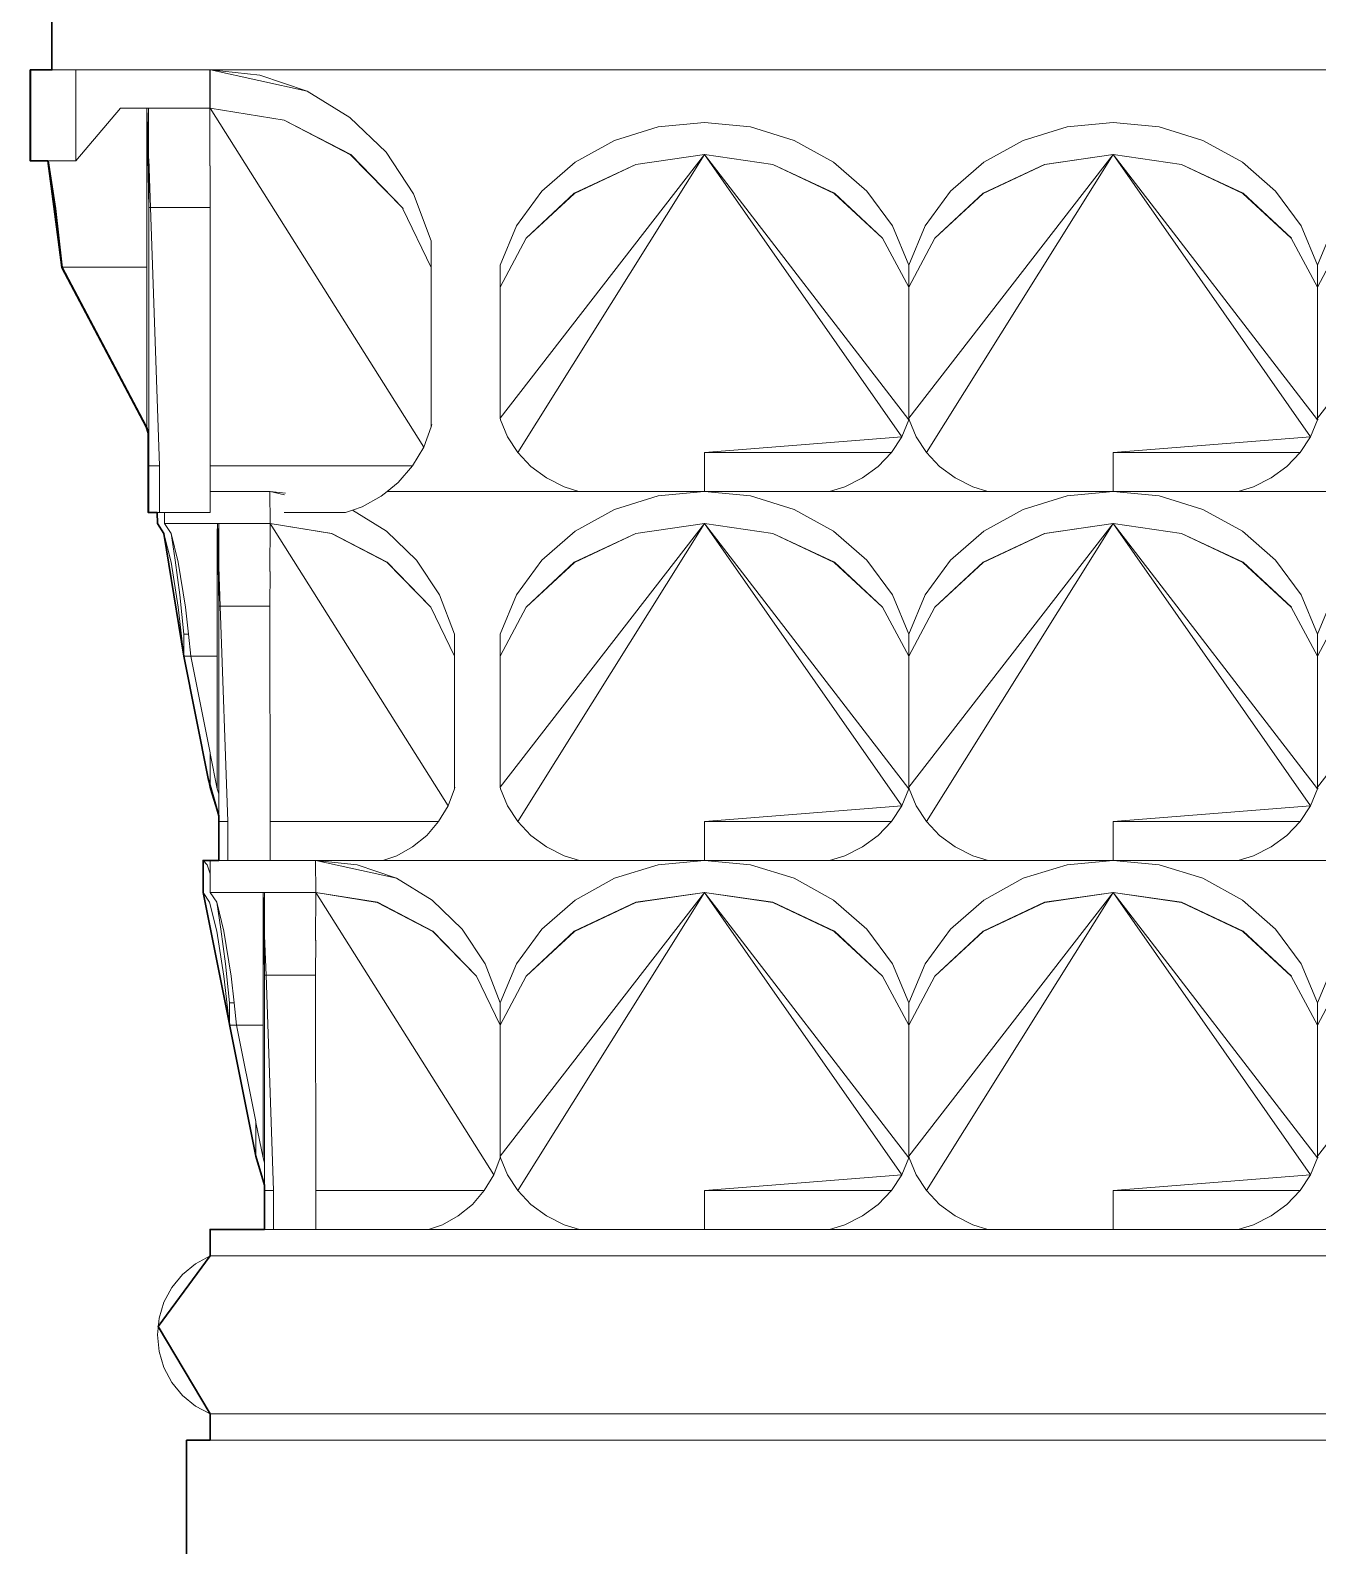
# Model space of a CAD drawing. Header units: millimetres. Extents: x -667 to -468, y -723 to -475.
# Drawn here: x -658.3436 to -658.1482, y -488.0089 to -487.7789 of the extents above; entities that cross this region are included whole.
import ezdxf

# ---------------------------------------------------------------- set-up
doc = ezdxf.new("R2010")
doc.units = ezdxf.units.MM
doc.layers.get('0').update_dxf_attribs({"lineweight": 9})
doc.layers.add('dinding', color=36, linetype='Continuous', lineweight=9)

msp = doc.modelspace()

# ---------------------------------------------------------------- linework, layer by layer
at = {"lineweight": 30}
msp.add_lwpolyline([(-658.31992, -488.03293), (-658.31992, -487.99293), (-658.31634, -487.99293), (-658.31634, -487.98893), (-658.32421, -487.97566), (-658.31634, -487.96493), (-658.31634, -487.96093), (-658.30808, -487.96093), (-658.30808, -487.95503), (-658.30807, -487.95422), (-658.3094, -487.94979), (-658.3174, -487.90979), (-658.3174, -487.90493), (-658.31501, -487.90493), (-658.31501, -487.89817), (-658.31665, -487.89247), (-658.32034, -487.87391), (-658.32335, -487.85528), (-658.32434, -487.85379), (-658.32436, -487.85213), (-658.32572, -487.85213), (-658.32572, -487.84009), (-658.32603, -487.83909), (-658.33883, -487.81491), (-658.34099, -487.79876), (-658.34363, -487.79876), (-658.34363, -487.78493), (-658.34034, -487.78493), (-658.34034, -487.76893)], dxfattribs=at)
at = {"layer": 'dinding'}
for p, q in [((-658.34034, -487.78493), (-658.34034, -487.76893)), ((-658.34363, -487.78493), (-658.34357, -487.785)), ((-658.34357, -487.78507), (-658.34363, -487.78493)), ((-658.34357, -487.78493), (-658.34363, -487.78493)), ((-658.34363, -487.78493), (-658.34363, -487.79077)), ((-658.34357, -487.785), (-658.34357, -487.78493)), ((-658.34357, -487.78493), (-658.34034, -487.78493)), ((-658.34357, -487.78507), (-658.34357, -487.785)), ((-658.34357, -487.79086), (-658.34357, -487.78507)), ((-658.34034, -487.78493), (-658.33674, -487.78493)), ((-658.33674, -487.79875), (-658.33674, -487.78493)), ((-658.33563, -487.78493), (-658.33674, -487.78493)), ((-658.33557, -487.78493), (-658.33563, -487.78493)), ((-658.33557, -487.78493), (-658.33462, -487.78493)), ((-658.33462, -487.78493), (-658.32571, -487.78493)), ((-658.32571, -487.78493), (-658.32565, -487.78494)), ((-658.32565, -487.78494), (-658.32446, -487.78493)), ((-658.32446, -487.78493), (-658.31655, -487.78493)), ((-658.31655, -487.78493), (-658.31651, -487.78493)), ((-658.3164, -487.78493), (-658.31651, -487.78493)), ((-658.3164, -487.78493), (-658.31637, -487.78493)), ((-658.31637, -487.78493), (-658.31637, -487.79076)), ((-658.31637, -487.78493), (-658.31634, -487.78493)), ((-658.31634, -487.78493), (-658.31634, -487.79077)), ((-658.3163, -487.78494), (-658.31634, -487.78493)), ((-658.3163, -487.78494), (-657.98026, -487.78493)), ((-658.3163, -487.78494), (-658.3088, -487.78574)), ((-658.3016, -487.78818), (-658.3163, -487.78494)), ((-658.3088, -487.78574), (-658.3016, -487.78818)), ((-658.3016, -487.78818), (-658.29511, -487.79214)), ((-658.34363, -487.79077), (-658.34357, -487.79086)), ((-658.34363, -487.79077), (-658.34363, -487.79875)), ((-658.34357, -487.79875), (-658.34357, -487.79086)), ((-658.32994, -487.79076), (-658.33674, -487.79875)), ((-658.32592, -487.79076), (-658.32994, -487.79076)), ((-658.32594, -487.8149), (-658.32592, -487.79076)), ((-658.32566, -487.80583), (-658.32592, -487.79076)), ((-658.32592, -487.79076), (-658.32568, -487.79755)), ((-658.32568, -487.79076), (-658.32592, -487.79076)), ((-658.31637, -487.79076), (-658.32568, -487.79076)), ((-658.32568, -487.79076), (-658.32568, -487.79755)), ((-658.31637, -487.79076), (-658.31636, -487.79951)), ((-658.31634, -487.79077), (-658.3051, -487.79255)), ((-658.31634, -487.79077), (-658.30512, -487.79258)), ((-658.28392, -487.8422), (-658.31634, -487.79077)), ((-658.30512, -487.79258), (-658.29501, -487.79784)), ((-658.3051, -487.79255), (-658.29498, -487.7978)), ((-658.29511, -487.79214), (-658.28964, -487.79742)), ((-658.24831, -487.7936), (-658.24132, -487.79293)), ((-658.24132, -487.79293), (-658.23433, -487.7936)), ((-658.18627, -487.7936), (-658.17929, -487.79293)), ((-658.17929, -487.79293), (-658.1723, -487.7936)), ((-658.25495, -487.79564), (-658.24831, -487.7936)), ((-658.23433, -487.7936), (-658.22769, -487.79564)), ((-658.19292, -487.79564), (-658.18627, -487.7936)), ((-658.1723, -487.7936), (-658.16565, -487.79564)), ((-658.32567, -487.79758), (-658.32568, -487.79755)), ((-658.32567, -487.7981), (-658.32567, -487.79758)), ((-658.28964, -487.79742), (-658.28546, -487.80377)), ((-658.24132, -487.79779), (-658.27234, -487.83779)), ((-658.24132, -487.79779), (-658.26964, -487.84303)), ((-658.26094, -487.79894), (-658.25495, -487.79564)), ((-658.25172, -487.79928), (-658.24132, -487.79779)), ((-658.24132, -487.79779), (-658.25171, -487.7993)), ((-658.24132, -487.79779), (-658.23092, -487.79928)), ((-658.24132, -487.79779), (-658.23094, -487.7993)), ((-658.21137, -487.84065), (-658.24132, -487.79779)), ((-658.2103, -487.83806), (-658.24132, -487.79779)), ((-658.22769, -487.79564), (-658.2217, -487.79894)), ((-658.17929, -487.79779), (-658.2103, -487.83779)), ((-658.17929, -487.79779), (-658.20761, -487.84303)), ((-658.19891, -487.79894), (-658.19292, -487.79564)), ((-658.18969, -487.79928), (-658.17929, -487.79779)), ((-658.17929, -487.79779), (-658.18967, -487.7993)), ((-658.17929, -487.79779), (-658.16888, -487.79928)), ((-658.17929, -487.79779), (-658.1689, -487.7993)), ((-658.14934, -487.84065), (-658.17929, -487.79779)), ((-658.14827, -487.83806), (-658.17929, -487.79779)), ((-658.16565, -487.79564), (-658.15966, -487.79894)), ((-658.11725, -487.79779), (-658.14827, -487.83779)), ((-658.34363, -487.79875), (-658.34357, -487.79875)), ((-658.34357, -487.79875), (-658.34354, -487.79876)), ((-658.34174, -487.79876), (-658.34354, -487.79876)), ((-658.34099, -487.79876), (-658.34174, -487.79876)), ((-658.34099, -487.79876), (-658.33984, -487.80599)), ((-658.34089, -487.79876), (-658.34099, -487.79876)), ((-658.34089, -487.79876), (-658.33674, -487.79875)), ((-658.34089, -487.79876), (-658.33974, -487.80599)), ((-658.32567, -487.7981), (-658.32566, -487.80583)), ((-658.32564, -487.79843), (-658.32538, -487.80582)), ((-658.31633, -487.80583), (-658.31633, -487.79948)), ((-658.29501, -487.79784), (-658.28706, -487.80599)), ((-658.29498, -487.7978), (-658.28706, -487.80599)), ((-658.26599, -487.80334), (-658.26094, -487.79894)), ((-658.26106, -487.80366), (-658.25172, -487.79928)), ((-658.26104, -487.80369), (-658.25171, -487.7993)), ((-658.25171, -487.7993), (-658.25172, -487.79928)), ((-658.23094, -487.7993), (-658.23092, -487.79928)), ((-658.23094, -487.7993), (-658.22161, -487.80369)), ((-658.23092, -487.79928), (-658.22158, -487.80366)), ((-658.2217, -487.79894), (-658.21665, -487.80334)), ((-658.20396, -487.80334), (-658.19891, -487.79894)), ((-658.19903, -487.80366), (-658.18969, -487.79928)), ((-658.199, -487.80369), (-658.18967, -487.7993)), ((-658.18967, -487.7993), (-658.18969, -487.79928)), ((-658.1689, -487.7993), (-658.16888, -487.79928)), ((-658.1689, -487.7993), (-658.15957, -487.80369)), ((-658.16888, -487.79928), (-658.15955, -487.80366)), ((-658.15966, -487.79894), (-658.15462, -487.80334)), ((-658.28546, -487.80377), (-658.28277, -487.81089)), ((-658.26985, -487.80863), (-658.26599, -487.80334)), ((-658.26838, -487.81048), (-658.26106, -487.80366)), ((-658.26836, -487.8105), (-658.26104, -487.80369)), ((-658.26104, -487.80369), (-658.26106, -487.80366)), ((-658.22161, -487.80369), (-658.22158, -487.80366)), ((-658.22161, -487.80369), (-658.21428, -487.8105)), ((-658.22158, -487.80366), (-658.21426, -487.81048)), ((-658.21665, -487.80334), (-658.21279, -487.80863)), ((-658.20782, -487.80863), (-658.20396, -487.80334)), ((-658.20635, -487.81048), (-658.19903, -487.80366)), ((-658.20633, -487.8105), (-658.199, -487.80369)), ((-658.199, -487.80369), (-658.19903, -487.80366)), ((-658.15957, -487.80369), (-658.15955, -487.80366)), ((-658.15957, -487.80369), (-658.15224, -487.8105)), ((-658.15955, -487.80366), (-658.15223, -487.81048)), ((-658.15462, -487.80334), (-658.15076, -487.80863)), ((-658.33984, -487.80599), (-658.33883, -487.81491)), ((-658.33974, -487.80599), (-658.33883, -487.81407)), ((-658.32538, -487.80582), (-658.32566, -487.80583)), ((-658.32566, -487.80583), (-658.32566, -487.83999)), ((-658.32538, -487.80582), (-658.32401, -487.84505)), ((-658.32538, -487.80582), (-658.31633, -487.80583)), ((-658.31633, -487.84505), (-658.31633, -487.80583)), ((-658.28707, -487.80601), (-658.28706, -487.80599)), ((-658.28277, -487.81491), (-658.28707, -487.80601)), ((-658.27234, -487.81456), (-658.26985, -487.80863)), ((-658.21279, -487.80863), (-658.2103, -487.81456)), ((-658.2103, -487.81456), (-658.20782, -487.80863)), ((-658.15076, -487.80863), (-658.14827, -487.81456)), ((-658.14827, -487.81456), (-658.14578, -487.80863)), ((-658.28277, -487.81491), (-658.28277, -487.81089)), ((-658.27234, -487.81791), (-658.26836, -487.8105)), ((-658.26836, -487.8105), (-658.26838, -487.81048)), ((-658.21428, -487.8105), (-658.21426, -487.81048)), ((-658.2103, -487.81791), (-658.21428, -487.8105)), ((-658.2103, -487.81791), (-658.20633, -487.8105)), ((-658.20633, -487.8105), (-658.20635, -487.81048)), ((-658.15224, -487.8105), (-658.15223, -487.81048)), ((-658.14827, -487.81791), (-658.15224, -487.8105)), ((-658.14827, -487.81791), (-658.1443, -487.8105)), ((-658.33883, -487.81491), (-658.33883, -487.81407)), ((-658.33883, -487.81407), (-658.33874, -487.8149)), ((-658.33874, -487.8149), (-658.33883, -487.81491)), ((-658.33883, -487.81491), (-658.32603, -487.83909)), ((-658.32594, -487.8149), (-658.33874, -487.8149)), ((-658.33874, -487.8149), (-658.32603, -487.83891)), ((-658.32594, -487.83908), (-658.32594, -487.8149)), ((-658.28277, -487.81491), (-658.28277, -487.83909)), ((-658.27234, -487.81791), (-658.27234, -487.81456)), ((-658.2103, -487.81791), (-658.2103, -487.81456)), ((-658.14827, -487.81791), (-658.14827, -487.81456)), ((-658.27234, -487.83779), (-658.27234, -487.81791)), ((-658.2103, -487.83779), (-658.2103, -487.81791)), ((-658.14827, -487.83779), (-658.14827, -487.81791)), ((-658.32603, -487.83909), (-658.32603, -487.83891)), ((-658.32603, -487.83891), (-658.32594, -487.83908)), ((-658.32594, -487.83908), (-658.32603, -487.83909)), ((-658.32572, -487.84009), (-658.32603, -487.83909)), ((-658.32566, -487.83999), (-658.32594, -487.83908)), ((-658.28392, -487.8422), (-658.28277, -487.83909)), ((-658.28277, -487.83909), (-658.28271, -487.83876)), ((-658.27228, -487.83806), (-658.27234, -487.83779)), ((-658.27121, -487.84065), (-658.27228, -487.83806)), ((-658.21137, -487.84065), (-658.2103, -487.83806)), ((-658.21025, -487.83806), (-658.2103, -487.83779)), ((-658.2103, -487.83779), (-658.2103, -487.83806)), ((-658.2103, -487.83806), (-658.21028, -487.83793)), ((-658.20917, -487.84065), (-658.21025, -487.83806)), ((-658.14934, -487.84065), (-658.14827, -487.83806)), ((-658.14822, -487.83806), (-658.14827, -487.83779)), ((-658.14827, -487.83779), (-658.14827, -487.83806)), ((-658.14827, -487.83806), (-658.14824, -487.83793)), ((-658.32572, -487.85213), (-658.32572, -487.84009)), ((-658.32566, -487.84029), (-658.32572, -487.84009)), ((-658.32566, -487.83999), (-658.32566, -487.84029)), ((-658.32566, -487.84029), (-658.32566, -487.84505)), ((-658.26964, -487.84303), (-658.27121, -487.84065)), ((-658.21137, -487.84065), (-658.2413, -487.84303)), ((-658.21137, -487.84065), (-658.21294, -487.84303)), ((-658.20761, -487.84303), (-658.20917, -487.84065)), ((-658.14934, -487.84065), (-658.17926, -487.84303)), ((-658.14934, -487.84065), (-658.15091, -487.84303)), ((-658.28392, -487.8422), (-658.28563, -487.84505)), ((-658.26764, -487.84512), (-658.26964, -487.84303)), ((-658.2413, -487.84303), (-658.24129, -487.84893)), ((-658.21294, -487.84303), (-658.2413, -487.84303)), ((-658.21494, -487.84512), (-658.21294, -487.84303)), ((-658.20561, -487.84512), (-658.20761, -487.84303)), ((-658.17926, -487.84303), (-658.17926, -487.84893)), ((-658.15091, -487.84303), (-658.17926, -487.84303)), ((-658.15291, -487.84512), (-658.15091, -487.84303)), ((-658.32566, -487.84505), (-658.32565, -487.85213)), ((-658.32401, -487.84505), (-658.32566, -487.84505)), ((-658.32401, -487.84505), (-658.32402, -487.85213)), ((-658.28563, -487.84505), (-658.31633, -487.84505)), ((-658.31633, -487.84893), (-658.31633, -487.84505)), ((-658.28779, -487.84757), (-658.28563, -487.84505)), ((-658.26527, -487.84687), (-658.26764, -487.84512)), ((-658.21732, -487.84687), (-658.21494, -487.84512)), ((-658.20323, -487.84687), (-658.20561, -487.84512)), ((-658.15529, -487.84687), (-658.15291, -487.84512)), ((-658.28947, -487.84893), (-658.28779, -487.84757)), ((-658.26259, -487.84821), (-658.26527, -487.84687)), ((-658.26035, -487.84893), (-658.26259, -487.84821)), ((-658.22231, -487.84893), (-658.22, -487.84821)), ((-658.22, -487.84821), (-658.21732, -487.84687)), ((-658.20055, -487.84821), (-658.20323, -487.84687)), ((-658.19829, -487.84893), (-658.20055, -487.84821)), ((-658.16028, -487.84893), (-658.15797, -487.84821)), ((-658.15797, -487.84821), (-658.15529, -487.84687)), ((-658.30727, -487.84893), (-658.31633, -487.84893)), ((-658.31633, -487.85213), (-658.31633, -487.84893)), ((-658.30727, -487.84893), (-658.30725, -487.85379)), ((-658.30724, -487.84894), (-658.30727, -487.84893)), ((-658.30724, -487.84894), (-658.3049, -487.84919)), ((-658.30507, -487.84942), (-658.30724, -487.84894)), ((-658.29327, -487.85127), (-658.29037, -487.84966)), ((-658.29037, -487.84966), (-658.28947, -487.84893)), ((-658.28947, -487.84893), (-658.26035, -487.84893)), ((-658.26035, -487.84893), (-658.24136, -487.84893)), ((-658.25495, -487.85164), (-658.24831, -487.84961)), ((-658.24831, -487.84961), (-658.24136, -487.84893)), ((-658.24136, -487.84893), (-658.24132, -487.84893)), ((-658.24132, -487.84893), (-658.24129, -487.84893)), ((-658.24129, -487.84893), (-658.23433, -487.84961)), ((-658.24129, -487.84893), (-658.22231, -487.84893)), ((-658.23433, -487.84961), (-658.22769, -487.85164)), ((-658.22231, -487.84893), (-658.19829, -487.84893)), ((-658.19824, -487.84893), (-658.19829, -487.84893)), ((-658.19824, -487.84893), (-658.17929, -487.84893)), ((-658.19292, -487.85164), (-658.18627, -487.84961)), ((-658.18627, -487.84961), (-658.17929, -487.84893)), ((-658.17929, -487.84893), (-658.17926, -487.84893)), ((-658.17926, -487.84893), (-658.16028, -487.84893)), ((-658.17926, -487.84893), (-658.1723, -487.84961)), ((-658.1723, -487.84961), (-658.16565, -487.85164)), ((-658.16028, -487.84893), (-658.13621, -487.84893)), ((-658.32565, -487.85213), (-658.32572, -487.85213)), ((-658.32565, -487.85213), (-658.32434, -487.85213)), ((-658.32434, -487.85379), (-658.32434, -487.85213)), ((-658.32402, -487.85213), (-658.32434, -487.85213)), ((-658.32327, -487.85213), (-658.32402, -487.85213)), ((-658.32327, -487.85213), (-658.32327, -487.85379)), ((-658.32327, -487.85213), (-658.31633, -487.85213)), ((-658.30509, -487.85213), (-658.29577, -487.85213)), ((-658.29577, -487.85213), (-658.29474, -487.85178)), ((-658.29474, -487.85178), (-658.29327, -487.85127)), ((-658.29474, -487.85178), (-658.28956, -487.85494)), ((-658.26094, -487.85494), (-658.25495, -487.85164)), ((-658.22769, -487.85164), (-658.2217, -487.85494)), ((-658.19891, -487.85494), (-658.19292, -487.85164)), ((-658.16565, -487.85164), (-658.15966, -487.85494)), ((-658.32335, -487.85528), (-658.32434, -487.85379)), ((-658.32226, -487.85966), (-658.32335, -487.85528)), ((-658.31523, -487.85379), (-658.32327, -487.85379)), ((-658.32327, -487.85379), (-658.32226, -487.85528)), ((-658.32226, -487.85528), (-658.32117, -487.85966)), ((-658.32163, -487.85934), (-658.32226, -487.85528)), ((-658.31523, -487.85379), (-658.31525, -487.8553)), ((-658.31502, -487.86635), (-658.31523, -487.85379)), ((-658.31523, -487.85379), (-658.31503, -487.85947)), ((-658.31503, -487.85379), (-658.31523, -487.85379)), ((-658.30725, -487.85379), (-658.31503, -487.85379)), ((-658.31503, -487.85379), (-658.31503, -487.85947)), ((-658.30725, -487.85379), (-658.30727, -487.86108)), ((-658.30725, -487.85379), (-658.29788, -487.85528)), ((-658.30725, -487.85379), (-658.2979, -487.8553)), ((-658.28023, -487.89666), (-658.30725, -487.85379)), ((-658.29788, -487.85528), (-658.28945, -487.85966)), ((-658.28956, -487.85494), (-658.285, -487.85934)), ((-658.24132, -487.85379), (-658.27234, -487.89379)), ((-658.24132, -487.85379), (-658.26964, -487.89903)), ((-658.26599, -487.85934), (-658.26094, -487.85494)), ((-658.26106, -487.85966), (-658.25172, -487.85528)), ((-658.25172, -487.85528), (-658.24132, -487.85379)), ((-658.25171, -487.8553), (-658.25172, -487.85528)), ((-658.24132, -487.85379), (-658.25171, -487.8553)), ((-658.24132, -487.85379), (-658.23092, -487.85528)), ((-658.24132, -487.85379), (-658.23094, -487.8553)), ((-658.21137, -487.89666), (-658.24132, -487.85379)), ((-658.2103, -487.89406), (-658.24132, -487.85379)), ((-658.23094, -487.8553), (-658.23092, -487.85528)), ((-658.23092, -487.85528), (-658.22158, -487.85966)), ((-658.2217, -487.85494), (-658.21665, -487.85934)), ((-658.17929, -487.85379), (-658.2103, -487.89379)), ((-658.17929, -487.85379), (-658.20761, -487.89903)), ((-658.20396, -487.85934), (-658.19891, -487.85494)), ((-658.19903, -487.85966), (-658.18969, -487.85528)), ((-658.18969, -487.85528), (-658.17929, -487.85379)), ((-658.18967, -487.8553), (-658.18969, -487.85528)), ((-658.17929, -487.85379), (-658.18967, -487.8553)), ((-658.17929, -487.85379), (-658.16888, -487.85528)), ((-658.17929, -487.85379), (-658.1689, -487.8553)), ((-658.14934, -487.89666), (-658.17929, -487.85379)), ((-658.14827, -487.89406), (-658.17929, -487.85379)), ((-658.1689, -487.8553), (-658.16888, -487.85528)), ((-658.16888, -487.85528), (-658.15955, -487.85966)), ((-658.15966, -487.85494), (-658.15462, -487.85934)), ((-658.11725, -487.85379), (-658.14827, -487.89379)), ((-658.31525, -487.8553), (-658.31525, -487.87391)), ((-658.2979, -487.8553), (-658.28947, -487.85969)), ((-658.26104, -487.85969), (-658.25171, -487.8553)), ((-658.23094, -487.8553), (-658.22161, -487.85969)), ((-658.199, -487.85969), (-658.18967, -487.8553)), ((-658.1689, -487.8553), (-658.15957, -487.85969)), ((-658.32118, -487.86648), (-658.32226, -487.85966)), ((-658.32095, -487.86463), (-658.32163, -487.85934)), ((-658.32117, -487.85966), (-658.32009, -487.86648)), ((-658.31501, -487.85988), (-658.31503, -487.85947)), ((-658.31503, -487.85991), (-658.31501, -487.85988)), ((-658.28947, -487.85969), (-658.28286, -487.8665)), ((-658.28945, -487.85966), (-658.28284, -487.86648)), ((-658.285, -487.85934), (-658.28152, -487.86463)), ((-658.26985, -487.86463), (-658.26599, -487.85934)), ((-658.26838, -487.86648), (-658.26106, -487.85966)), ((-658.26836, -487.8665), (-658.26104, -487.85969)), ((-658.26104, -487.85969), (-658.26106, -487.85966)), ((-658.22161, -487.85969), (-658.22158, -487.85966)), ((-658.22161, -487.85969), (-658.21428, -487.8665)), ((-658.22158, -487.85966), (-658.21426, -487.86648)), ((-658.21665, -487.85934), (-658.21279, -487.86463)), ((-658.20782, -487.86463), (-658.20396, -487.85934)), ((-658.20635, -487.86648), (-658.19903, -487.85966)), ((-658.20633, -487.8665), (-658.199, -487.85969)), ((-658.199, -487.85969), (-658.19903, -487.85966)), ((-658.15957, -487.85969), (-658.15955, -487.85966)), ((-658.15957, -487.85969), (-658.15224, -487.8665)), ((-658.15955, -487.85966), (-658.15223, -487.86648)), ((-658.15462, -487.85934), (-658.15076, -487.86463)), ((-658.31503, -487.86018), (-658.31503, -487.85991)), ((-658.31503, -487.86018), (-658.315, -487.86019)), ((-658.31502, -487.86635), (-658.31501, -487.86038)), ((-658.315, -487.86019), (-658.31501, -487.86034)), ((-658.31501, -487.86038), (-658.31501, -487.86034)), ((-658.31501, -487.86038), (-658.31479, -487.86634)), ((-658.30727, -487.86635), (-658.30724, -487.86106)), ((-658.32034, -487.87391), (-658.32118, -487.86648)), ((-658.32034, -487.87056), (-658.32095, -487.86463)), ((-658.32009, -487.86648), (-658.31962, -487.87056)), ((-658.31479, -487.86634), (-658.31502, -487.86635)), ((-658.31502, -487.86635), (-658.31501, -487.89481)), ((-658.31479, -487.86634), (-658.31364, -487.89903)), ((-658.31479, -487.86634), (-658.30727, -487.86635)), ((-658.30727, -487.86635), (-658.30724, -487.89903)), ((-658.28284, -487.86648), (-658.28286, -487.8665)), ((-658.27927, -487.87391), (-658.28286, -487.8665)), ((-658.28152, -487.86463), (-658.27927, -487.87056)), ((-658.27234, -487.87056), (-658.26985, -487.86463)), ((-658.27234, -487.87391), (-658.26836, -487.8665)), ((-658.26836, -487.8665), (-658.26838, -487.86648)), ((-658.21428, -487.8665), (-658.21426, -487.86648)), ((-658.2103, -487.87391), (-658.21428, -487.8665)), ((-658.21279, -487.86463), (-658.2103, -487.87056)), ((-658.2103, -487.87056), (-658.20782, -487.86463)), ((-658.2103, -487.87391), (-658.20633, -487.8665)), ((-658.20633, -487.8665), (-658.20635, -487.86648)), ((-658.15224, -487.8665), (-658.15223, -487.86648)), ((-658.14827, -487.87391), (-658.15224, -487.8665)), ((-658.15076, -487.86463), (-658.14827, -487.87056)), ((-658.14827, -487.87056), (-658.14578, -487.86463)), ((-658.14827, -487.87391), (-658.1443, -487.8665)), ((-658.32034, -487.87391), (-658.32034, -487.87056)), ((-658.31962, -487.87056), (-658.32034, -487.87056)), ((-658.31962, -487.87056), (-658.31927, -487.87391)), ((-658.27927, -487.87391), (-658.27927, -487.87056)), ((-658.27234, -487.87391), (-658.27234, -487.87056)), ((-658.2103, -487.87391), (-658.2103, -487.87056)), ((-658.14827, -487.87391), (-658.14827, -487.87056)), ((-658.32034, -487.87391), (-658.31634, -487.89406)), ((-658.32034, -487.87391), (-658.31634, -487.89379)), ((-658.31927, -487.87391), (-658.32034, -487.87391)), ((-658.31927, -487.87391), (-658.31634, -487.88857)), ((-658.31634, -487.87391), (-658.31927, -487.87391)), ((-658.31525, -487.87391), (-658.31634, -487.87391)), ((-658.31525, -487.89406), (-658.31525, -487.87391)), ((-658.27927, -487.87391), (-658.27927, -487.89406)), ((-658.27234, -487.89379), (-658.27234, -487.87391)), ((-658.2103, -487.89379), (-658.2103, -487.87391)), ((-658.14827, -487.89379), (-658.14827, -487.87391)), ((-658.31634, -487.88868), (-658.31634, -487.88857)), ((-658.31634, -487.89379), (-658.31634, -487.88868)), ((-658.31634, -487.88868), (-658.31525, -487.89406)), ((-658.31626, -487.89406), (-658.31634, -487.89379)), ((-658.31634, -487.89406), (-658.31634, -487.89379)), ((-658.31554, -487.89666), (-658.31634, -487.89406)), ((-658.31554, -487.89652), (-658.31626, -487.89406)), ((-658.31501, -487.89481), (-658.31525, -487.89406)), ((-658.28023, -487.89666), (-658.27927, -487.89406)), ((-658.27927, -487.89406), (-658.27922, -487.89379)), ((-658.27228, -487.89406), (-658.27234, -487.89379)), ((-658.27121, -487.89665), (-658.27228, -487.89406)), ((-658.21137, -487.89666), (-658.2103, -487.89406)), ((-658.21025, -487.89406), (-658.2103, -487.89379)), ((-658.2103, -487.89379), (-658.2103, -487.89406)), ((-658.2103, -487.89406), (-658.21028, -487.89393)), ((-658.20917, -487.89665), (-658.21025, -487.89406)), ((-658.14934, -487.89666), (-658.14827, -487.89406)), ((-658.14822, -487.89406), (-658.14827, -487.89379)), ((-658.14827, -487.89379), (-658.14827, -487.89406)), ((-658.14827, -487.89406), (-658.14824, -487.89393)), ((-658.31554, -487.89666), (-658.31554, -487.89652)), ((-658.3155, -487.89666), (-658.31554, -487.89652)), ((-658.31554, -487.89666), (-658.31501, -487.89817)), ((-658.31501, -487.89817), (-658.3155, -487.89666)), ((-658.31501, -487.89481), (-658.31501, -487.89817)), ((-658.28023, -487.89666), (-658.28165, -487.89903)), ((-658.26964, -487.89903), (-658.27121, -487.89665)), ((-658.21137, -487.89666), (-658.2413, -487.89903)), ((-658.21137, -487.89666), (-658.21294, -487.89903)), ((-658.20761, -487.89903), (-658.20917, -487.89665)), ((-658.14934, -487.89666), (-658.17926, -487.89903)), ((-658.14934, -487.89666), (-658.15091, -487.89903)), ((-658.31501, -487.89817), (-658.31501, -487.89822)), ((-658.31501, -487.89904), (-658.31501, -487.89822)), ((-658.31364, -487.89903), (-658.31501, -487.89904)), ((-658.31501, -487.89904), (-658.31501, -487.90493)), ((-658.31364, -487.89903), (-658.31364, -487.90494)), ((-658.30725, -487.90493), (-658.30724, -487.89903)), ((-658.28165, -487.89903), (-658.30724, -487.89903)), ((-658.2856, -487.90287), (-658.28346, -487.90113)), ((-658.28346, -487.90113), (-658.28165, -487.89903)), ((-658.26764, -487.90113), (-658.26964, -487.89903)), ((-658.26527, -487.90287), (-658.26764, -487.90113)), ((-658.2413, -487.89903), (-658.24129, -487.90493)), ((-658.21294, -487.89903), (-658.2413, -487.89903)), ((-658.21732, -487.90287), (-658.21494, -487.90113)), ((-658.21494, -487.90113), (-658.21294, -487.89903)), ((-658.20561, -487.90113), (-658.20761, -487.89903)), ((-658.20323, -487.90287), (-658.20561, -487.90113)), ((-658.17926, -487.89903), (-658.17926, -487.90493)), ((-658.15091, -487.89903), (-658.17926, -487.89903)), ((-658.15529, -487.90287), (-658.15291, -487.90113)), ((-658.15291, -487.90113), (-658.15091, -487.89903)), ((-658.28802, -487.90422), (-658.2856, -487.90287)), ((-658.26259, -487.90421), (-658.26527, -487.90287)), ((-658.22, -487.90421), (-658.21732, -487.90287)), ((-658.20055, -487.90421), (-658.20323, -487.90287)), ((-658.15797, -487.90421), (-658.15529, -487.90287)), ((-658.31679, -487.90561), (-658.3174, -487.90493)), ((-658.3174, -487.90979), (-658.3174, -487.90493)), ((-658.31634, -487.90493), (-658.3174, -487.90493)), ((-658.31634, -487.90697), (-658.31679, -487.90561)), ((-658.31634, -487.90493), (-658.31501, -487.90493)), ((-658.31634, -487.90493), (-658.31634, -487.90697)), ((-658.31364, -487.90494), (-658.31501, -487.90493)), ((-658.31364, -487.90494), (-658.30725, -487.90493)), ((-658.30725, -487.90493), (-658.30034, -487.90493)), ((-658.30034, -487.90493), (-658.30031, -487.90979)), ((-658.30031, -487.90493), (-658.30034, -487.90493)), ((-658.30031, -487.90493), (-658.29403, -487.90561)), ((-658.28803, -487.90764), (-658.30031, -487.90493)), ((-658.30031, -487.90493), (-658.29011, -487.90493)), ((-658.29403, -487.90561), (-658.28803, -487.90764)), ((-658.29011, -487.90493), (-658.28802, -487.90422)), ((-658.29011, -487.90493), (-658.26028, -487.90493)), ((-658.26028, -487.90493), (-658.26259, -487.90421)), ((-658.26028, -487.90493), (-658.24132, -487.90493)), ((-658.25495, -487.90764), (-658.24831, -487.90561)), ((-658.24831, -487.90561), (-658.24132, -487.90493)), ((-658.24132, -487.90493), (-658.24129, -487.90493)), ((-658.24129, -487.90493), (-658.22231, -487.90493)), ((-658.24129, -487.90493), (-658.23433, -487.90561)), ((-658.23433, -487.90561), (-658.22769, -487.90764)), ((-658.22231, -487.90493), (-658.22, -487.90421)), ((-658.22231, -487.90493), (-658.19824, -487.90493)), ((-658.19824, -487.90493), (-658.20055, -487.90421)), ((-658.19824, -487.90493), (-658.17929, -487.90493)), ((-658.19292, -487.90764), (-658.18627, -487.90561)), ((-658.18627, -487.90561), (-658.17929, -487.90493)), ((-658.17929, -487.90493), (-658.17926, -487.90493)), ((-658.17926, -487.90493), (-658.16028, -487.90493)), ((-658.17926, -487.90493), (-658.1723, -487.90561)), ((-658.1723, -487.90561), (-658.16565, -487.90764)), ((-658.16028, -487.90493), (-658.15797, -487.90421)), ((-658.16028, -487.90493), (-658.13621, -487.90493)), ((-658.31634, -487.90697), (-658.31634, -487.90979)), ((-658.28803, -487.90764), (-658.28262, -487.91094)), ((-658.26094, -487.91094), (-658.25495, -487.90764)), ((-658.22769, -487.90764), (-658.2217, -487.91094)), ((-658.19891, -487.91094), (-658.19292, -487.90764)), ((-658.16565, -487.90764), (-658.15966, -487.91094)), ((-658.31642, -487.91128), (-658.3174, -487.90979)), ((-658.3083, -487.90979), (-658.31634, -487.90979)), ((-658.31634, -487.90979), (-658.31533, -487.91128)), ((-658.3083, -487.90979), (-658.30831, -487.9113)), ((-658.30809, -487.92234), (-658.3083, -487.90979)), ((-658.3083, -487.90979), (-658.30809, -487.91547)), ((-658.3081, -487.90979), (-658.3083, -487.90979)), ((-658.30031, -487.90979), (-658.3081, -487.90979)), ((-658.3081, -487.90979), (-658.30809, -487.91547)), ((-658.30031, -487.90979), (-658.30033, -487.91708)), ((-658.30031, -487.90979), (-658.29095, -487.91128)), ((-658.30031, -487.90979), (-658.29096, -487.9113)), ((-658.2733, -487.95266), (-658.30031, -487.90979)), ((-658.24132, -487.90979), (-658.27234, -487.94979)), ((-658.24132, -487.90979), (-658.26964, -487.95503)), ((-658.25172, -487.91128), (-658.24132, -487.90979)), ((-658.24132, -487.90979), (-658.25171, -487.9113)), ((-658.24132, -487.90979), (-658.23092, -487.91128)), ((-658.24132, -487.90979), (-658.23094, -487.9113)), ((-658.21137, -487.95266), (-658.24132, -487.90979)), ((-658.2103, -487.95006), (-658.24132, -487.90979)), ((-658.17929, -487.90979), (-658.2103, -487.94979)), ((-658.17929, -487.90979), (-658.20761, -487.95503)), ((-658.18969, -487.91128), (-658.17929, -487.90979)), ((-658.17929, -487.90979), (-658.18967, -487.9113)), ((-658.17929, -487.90979), (-658.16888, -487.91128)), ((-658.17929, -487.90979), (-658.1689, -487.9113)), ((-658.14934, -487.95266), (-658.17929, -487.90979)), ((-658.14827, -487.95006), (-658.17929, -487.90979)), ((-658.11725, -487.90979), (-658.14827, -487.94979)), ((-658.31533, -487.91566), (-658.31642, -487.91128)), ((-658.31533, -487.91128), (-658.31424, -487.91566)), ((-658.31469, -487.91534), (-658.31533, -487.91128)), ((-658.30831, -487.9113), (-658.30831, -487.92991)), ((-658.29096, -487.9113), (-658.28254, -487.91569)), ((-658.29095, -487.91128), (-658.28252, -487.91566)), ((-658.28262, -487.91094), (-658.27807, -487.91534)), ((-658.26599, -487.91534), (-658.26094, -487.91094)), ((-658.26106, -487.91566), (-658.25172, -487.91128)), ((-658.26104, -487.91569), (-658.25171, -487.9113)), ((-658.25171, -487.9113), (-658.25172, -487.91128)), ((-658.23094, -487.9113), (-658.23092, -487.91128)), ((-658.23094, -487.9113), (-658.22161, -487.91569)), ((-658.23092, -487.91128), (-658.22158, -487.91566)), ((-658.2217, -487.91094), (-658.21665, -487.91534)), ((-658.20396, -487.91534), (-658.19891, -487.91094)), ((-658.19903, -487.91566), (-658.18969, -487.91128)), ((-658.199, -487.91569), (-658.18967, -487.9113)), ((-658.18967, -487.9113), (-658.18969, -487.91128)), ((-658.1689, -487.9113), (-658.16888, -487.91128)), ((-658.1689, -487.9113), (-658.15957, -487.91569)), ((-658.16888, -487.91128), (-658.15955, -487.91566)), ((-658.15966, -487.91094), (-658.15462, -487.91534)), ((-658.31424, -487.92248), (-658.31533, -487.91566)), ((-658.31401, -487.92063), (-658.31469, -487.91534)), ((-658.31424, -487.91566), (-658.31315, -487.92248)), ((-658.30808, -487.91588), (-658.30809, -487.91547)), ((-658.30809, -487.91591), (-658.30808, -487.91588)), ((-658.30809, -487.91617), (-658.30809, -487.91591)), ((-658.30809, -487.91617), (-658.30807, -487.91618)), ((-658.30809, -487.92234), (-658.30808, -487.91638)), ((-658.30807, -487.91618), (-658.30808, -487.91634)), ((-658.30808, -487.91638), (-658.30808, -487.91634)), ((-658.30808, -487.91638), (-658.30785, -487.92234)), ((-658.30033, -487.92234), (-658.30031, -487.91705)), ((-658.28254, -487.91569), (-658.27592, -487.9225)), ((-658.28252, -487.91566), (-658.27591, -487.92248)), ((-658.27807, -487.91534), (-658.27458, -487.92063)), ((-658.26985, -487.92063), (-658.26599, -487.91534)), ((-658.26838, -487.92248), (-658.26106, -487.91566)), ((-658.26836, -487.9225), (-658.26104, -487.91569)), ((-658.26104, -487.91569), (-658.26106, -487.91566)), ((-658.22161, -487.91569), (-658.22158, -487.91566)), ((-658.22161, -487.91569), (-658.21428, -487.9225)), ((-658.22158, -487.91566), (-658.21426, -487.92248)), ((-658.21665, -487.91534), (-658.21279, -487.92063)), ((-658.20782, -487.92063), (-658.20396, -487.91534)), ((-658.20635, -487.92248), (-658.19903, -487.91566)), ((-658.20633, -487.9225), (-658.199, -487.91569)), ((-658.199, -487.91569), (-658.19903, -487.91566)), ((-658.15957, -487.91569), (-658.15955, -487.91566)), ((-658.15957, -487.91569), (-658.15224, -487.9225)), ((-658.15955, -487.91566), (-658.15223, -487.92248)), ((-658.15462, -487.91534), (-658.15076, -487.92063)), ((-658.3134, -487.92656), (-658.31401, -487.92063)), ((-658.27458, -487.92063), (-658.27234, -487.92656)), ((-658.27234, -487.92656), (-658.26985, -487.92063)), ((-658.21279, -487.92063), (-658.2103, -487.92656)), ((-658.2103, -487.92656), (-658.20782, -487.92063)), ((-658.15076, -487.92063), (-658.14827, -487.92656)), ((-658.14827, -487.92656), (-658.14578, -487.92063)), ((-658.3134, -487.92991), (-658.31424, -487.92248)), ((-658.31315, -487.92248), (-658.31269, -487.92656)), ((-658.30785, -487.92234), (-658.30809, -487.92234)), ((-658.30809, -487.92234), (-658.30808, -487.95081)), ((-658.30785, -487.92234), (-658.30671, -487.95503)), ((-658.30785, -487.92234), (-658.30033, -487.92234)), ((-658.30033, -487.92234), (-658.30031, -487.95503)), ((-658.27591, -487.92248), (-658.27592, -487.9225)), ((-658.27234, -487.92991), (-658.27592, -487.9225)), ((-658.27234, -487.92991), (-658.26836, -487.9225)), ((-658.26836, -487.9225), (-658.26838, -487.92248)), ((-658.21428, -487.9225), (-658.21426, -487.92248)), ((-658.2103, -487.92991), (-658.21428, -487.9225)), ((-658.2103, -487.92991), (-658.20633, -487.9225)), ((-658.20633, -487.9225), (-658.20635, -487.92248)), ((-658.15224, -487.9225), (-658.15223, -487.92248)), ((-658.14827, -487.92991), (-658.15224, -487.9225)), ((-658.14827, -487.92991), (-658.1443, -487.9225)), ((-658.3134, -487.92991), (-658.3134, -487.92656)), ((-658.31269, -487.92656), (-658.3134, -487.92656)), ((-658.31269, -487.92656), (-658.31231, -487.92991)), ((-658.27234, -487.92991), (-658.27234, -487.92656)), ((-658.2103, -487.92991), (-658.2103, -487.92656)), ((-658.14827, -487.92991), (-658.14827, -487.92656)), ((-658.3134, -487.92991), (-658.3094, -487.95006)), ((-658.3134, -487.92991), (-658.3094, -487.94979)), ((-658.31231, -487.92991), (-658.3134, -487.92991)), ((-658.31231, -487.92991), (-658.3094, -487.94457)), ((-658.30831, -487.92991), (-658.31231, -487.92991)), ((-658.30831, -487.95006), (-658.30831, -487.92991)), ((-658.27234, -487.94979), (-658.27234, -487.92991)), ((-658.2103, -487.94979), (-658.2103, -487.92991)), ((-658.14827, -487.94979), (-658.14827, -487.92991)), ((-658.3094, -487.94468), (-658.3094, -487.94457)), ((-658.3094, -487.94979), (-658.3094, -487.94468)), ((-658.3094, -487.94468), (-658.30831, -487.95006)), ((-658.30933, -487.95006), (-658.3094, -487.94979)), ((-658.3094, -487.95006), (-658.3094, -487.94979)), ((-658.3086, -487.95265), (-658.3094, -487.95006)), ((-658.30861, -487.95252), (-658.30933, -487.95006)), ((-658.30808, -487.95081), (-658.30831, -487.95006)), ((-658.30808, -487.95081), (-658.30808, -487.95417)), ((-658.2733, -487.95266), (-658.27234, -487.95006)), ((-658.27228, -487.95006), (-658.27234, -487.94979)), ((-658.27234, -487.94979), (-658.27234, -487.95006)), ((-658.27234, -487.95006), (-658.27231, -487.94992)), ((-658.27121, -487.95265), (-658.27228, -487.95006)), ((-658.21137, -487.95266), (-658.2103, -487.95006)), ((-658.21025, -487.95006), (-658.2103, -487.94979)), ((-658.2103, -487.95006), (-658.2103, -487.94979)), ((-658.2103, -487.95006), (-658.21028, -487.94993)), ((-658.20917, -487.95265), (-658.21025, -487.95006)), ((-658.14934, -487.95266), (-658.14827, -487.95006)), ((-658.14822, -487.95006), (-658.14827, -487.94979)), ((-658.14827, -487.94979), (-658.14827, -487.95006)), ((-658.14827, -487.95006), (-658.14824, -487.94993)), ((-658.3086, -487.95265), (-658.30861, -487.95252)), ((-658.30856, -487.95265), (-658.30861, -487.95252)), ((-658.3086, -487.95265), (-658.30808, -487.95417)), ((-658.30808, -487.95417), (-658.30856, -487.95265)), ((-658.30808, -487.95417), (-658.30807, -487.95422)), ((-658.2733, -487.95266), (-658.27472, -487.95503)), ((-658.26964, -487.95503), (-658.27121, -487.95265)), ((-658.21137, -487.95266), (-658.2413, -487.95503)), ((-658.21137, -487.95266), (-658.21294, -487.95503)), ((-658.20761, -487.95503), (-658.20917, -487.95265)), ((-658.14934, -487.95266), (-658.17926, -487.95503)), ((-658.14934, -487.95266), (-658.15091, -487.95503)), ((-658.30808, -487.95503), (-658.30807, -487.95422)), ((-658.30808, -487.95503), (-658.30808, -487.96093)), ((-658.30671, -487.95503), (-658.30808, -487.95503)), ((-658.30671, -487.95503), (-658.30671, -487.96093)), ((-658.27472, -487.95503), (-658.30031, -487.95503)), ((-658.30031, -487.96093), (-658.30031, -487.95503)), ((-658.27652, -487.95713), (-658.27472, -487.95503)), ((-658.26764, -487.95713), (-658.26964, -487.95503)), ((-658.2413, -487.95503), (-658.24129, -487.96093)), ((-658.21294, -487.95503), (-658.2413, -487.95503)), ((-658.21494, -487.95713), (-658.21294, -487.95503)), ((-658.20561, -487.95713), (-658.20761, -487.95503)), ((-658.17926, -487.95503), (-658.17926, -487.96093)), ((-658.15091, -487.95503), (-658.17926, -487.95503)), ((-658.15291, -487.95713), (-658.15091, -487.95503)), ((-658.27867, -487.95887), (-658.27652, -487.95713)), ((-658.26527, -487.95887), (-658.26764, -487.95713)), ((-658.21732, -487.95887), (-658.21494, -487.95713)), ((-658.20323, -487.95887), (-658.20561, -487.95713)), ((-658.15529, -487.95887), (-658.15291, -487.95713)), ((-658.31634, -487.96493), (-658.31634, -487.96093)), ((-658.31634, -487.96093), (-658.30808, -487.96093)), ((-658.3078, -487.96093), (-658.30808, -487.96093)), ((-658.30673, -487.96093), (-658.3078, -487.96093)), ((-658.30671, -487.96093), (-658.30673, -487.96093)), ((-658.30034, -487.96093), (-658.30671, -487.96093)), ((-658.30034, -487.96093), (-658.30031, -487.96093)), ((-658.30031, -487.96093), (-658.28317, -487.96093)), ((-658.28317, -487.96093), (-658.28109, -487.96021)), ((-658.28317, -487.96093), (-658.26028, -487.96093)), ((-658.28109, -487.96021), (-658.27867, -487.95887)), ((-658.26259, -487.96021), (-658.26527, -487.95887)), ((-658.26028, -487.96093), (-658.26259, -487.96021)), ((-658.26028, -487.96093), (-658.24129, -487.96093)), ((-658.24129, -487.96093), (-658.22231, -487.96093)), ((-658.22231, -487.96093), (-658.22, -487.96021)), ((-658.22231, -487.96093), (-658.19829, -487.96093)), ((-658.22, -487.96021), (-658.21732, -487.95887)), ((-658.20055, -487.96021), (-658.20323, -487.95887)), ((-658.19829, -487.96093), (-658.20055, -487.96021)), ((-658.17926, -487.96093), (-658.19829, -487.96093)), ((-658.17926, -487.96093), (-658.16028, -487.96093)), ((-658.16028, -487.96093), (-658.15797, -487.96021)), ((-658.16028, -487.96093), (-658.13621, -487.96093)), ((-658.15797, -487.96021), (-658.15529, -487.95887)), ((-658.31858, -487.96613), (-658.31634, -487.96493)), ((-657.98024, -487.96493), (-658.31634, -487.96493)), ((-658.32215, -487.96972), (-658.32054, -487.96775)), ((-658.32054, -487.96775), (-658.31858, -487.96613)), ((-658.32335, -487.97196), (-658.32215, -487.96972)), ((-658.32409, -487.9744), (-658.32335, -487.97196)), ((-658.32434, -487.97693), (-658.32409, -487.9744)), ((-658.32409, -487.97946), (-658.32434, -487.97693)), ((-658.32335, -487.9819), (-658.32409, -487.97946)), ((-658.32215, -487.98414), (-658.32335, -487.9819)), ((-658.32054, -487.98611), (-658.32215, -487.98414)), ((-658.31858, -487.98773), (-658.32054, -487.98611)), ((-658.31634, -487.98893), (-658.31858, -487.98773)), ((-658.31634, -487.99293), (-658.31634, -487.98893)), ((-657.98024, -487.98893), (-658.31634, -487.98893)), ((-658.31992, -487.99293), (-658.31992, -488.03293)), ((-658.31992, -487.99293), (-658.31634, -487.99293)), ((-657.98249, -487.99293), (-658.31634, -487.99293))]:
    msp.add_line(p, q, dxfattribs=at)

doc.saveas('drawing.dxf')
